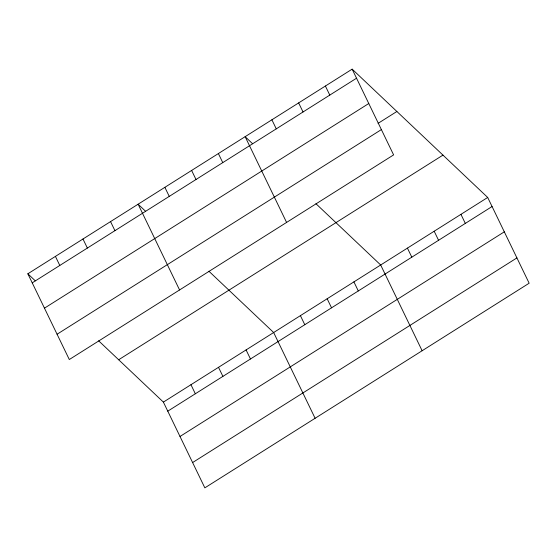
<?xml version="1.0" encoding="UTF-8"?>
<svg xmlns="http://www.w3.org/2000/svg" width="557" height="557" viewBox="0 0 557 557"><rect width="100%" height="100%" fill="white"/><g stroke="black" fill="none" stroke-linecap="round" stroke-linejoin="round"><path stroke-width="0.84" d="M352.156 69.145L393.611 154.895L69.305 359.537L27.85 273.786L352.156 69.145L487.695 197.463L529.15 283.214L204.844 487.855L163.389 402.105L98.652 340.814M32.229 282.852L356.543 78.21M44.469 308.16L368.776 103.518M378.085 123.355L396.883 111.491M57.072 334.235L381.378 129.593M118.662 359.759L442.968 155.118M163.389 402.105L487.695 197.463M167.768 411.17L492.075 206.529M180.002 436.472L504.315 231.83M192.611 462.547L516.917 257.905M252.593 143.734L245.136 136.674L286.59 222.431M315.937 203.702L380.675 264.993L422.129 350.75M145.572 211.263L138.115 204.21L179.57 289.96M208.917 271.238L273.654 332.522L315.109 418.279M27.85 273.786L35.307 280.839M460.938 214.348L465.325 223.413M434.182 231.225L438.568 240.29M407.432 248.109L411.811 257.174M325.399 86.029L329.786 95.094M298.649 102.913L303.029 111.978M353.918 281.877L358.297 290.942M271.893 119.79L276.272 128.855M327.161 298.761L331.547 307.826M300.411 315.645L304.79 324.71M218.379 153.558L222.765 162.623M191.622 170.442L196.008 179.507M246.083 349.921L250.469 358.987M164.872 187.326L169.251 196.391M218.518 367.314L222.904 376.379M190.954 384.706L195.333 393.771M110.551 221.602L114.93 230.668M82.979 238.995L87.365 248.06M55.415 256.387L59.801 265.452"/></g></svg>
